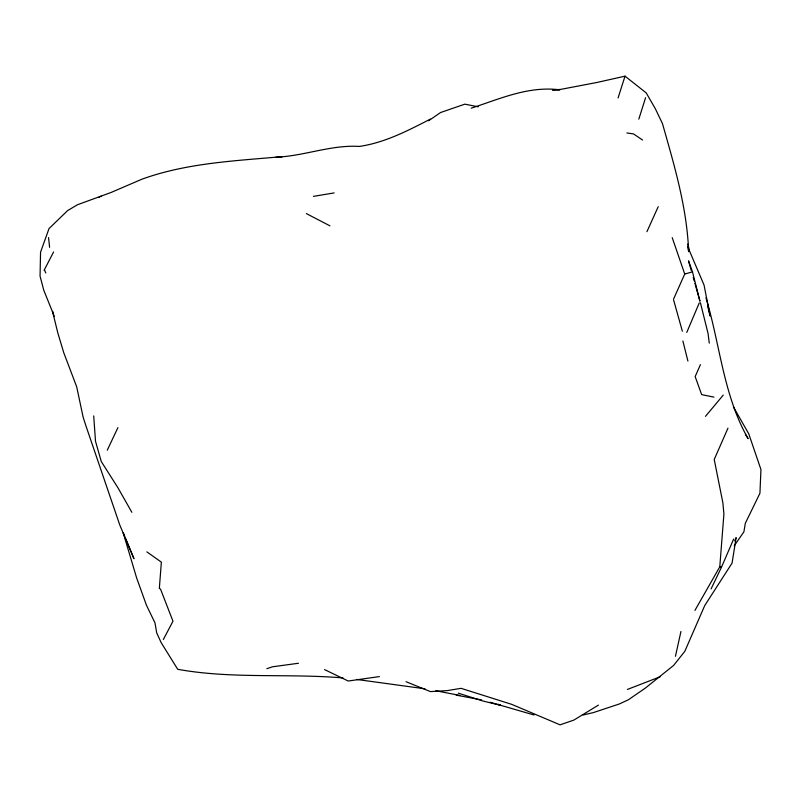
<?xml version="1.0" encoding="UTF-8"?>
<svg xmlns="http://www.w3.org/2000/svg" width="801" height="801" viewBox="0 0 801 801"><rect width="100%" height="100%" fill="white"/><g stroke="black" fill="none" stroke-linecap="round" stroke-linejoin="round"><path stroke-width="1.2" d="M694.938 610.392L719.779 566.848L723.914 514.002L722.872 502.768L714.222 459.454L727.959 428.185M675.443 656.329L680.95 631.458M645.576 97.732L638.808 119.139M687.709 246.808L688.65 251.664C687.008 207.769 674.362 165.537 662.457 123.584L655.408 108.866L646.207 92.886L625.02 76.165L618.082 97.932M686.767 332.425L699.273 302.908M711.068 588.945L721.471 567.248L733.616 539.113M700.404 364.665L695.158 376.58L701.656 394.613L713.991 397.146M673.591 299.023L684.725 274.032L672.209 237.637M734.687 540.845L736.129 537.611L732.054 563.133L704.74 605.556L684.825 651.313L673.591 665.451L645.195 688.209L628.354 699.774L619.373 703.959L593.231 712.64L583.068 715.003M646.918 231.709L658.212 206.688M107.264 450.202L117.917 427.594M44.085 270.327L53.587 251.985M163.364 639.488L172.976 621.226L160.53 589.115L159.339 588.425L161.361 562.142L146.863 551.869M734.237 545.761L743.899 531.864L745.33 523.283L759.929 493.256L760.95 469.546L748.745 433.792L733.436 406.948M705.461 416.38L723.263 395.083M428.635 120.761L440.58 112.52L464.85 104.16L478.257 106.813M598.437 705.11L573.856 720.089L560.079 724.835L511.619 704.319L461.036 688.329L447.298 690.592L430.427 691.603L406.037 681.701M99.054 197.236L101.066 196.135M430.417 119.089C407.869 130.653 384.79 142.728 359.399 146.423C330.833 144.671 304.17 156.115 275.914 157.186C230.798 161.111 185.201 163.604 142.107 179.124L110.999 192.5L77.427 204.766L67.574 210.633L49.021 228.585L40.561 252.135L40.05 276.085L43.745 290.152L54.288 316.315M660.114 676.795L627.383 689.441M266.853 668.685L272.56 666.792L298.473 663.258M471.218 108.175C500.245 98.763 528.39 85.827 559.839 89.822L552.45 89.962L560.66 89.392L596.745 82.513L625.02 76.165M684.725 274.032L692.495 271.859L699.954 301.216L694.918 283.404M313.431 196.375L334.137 192.921M379.374 676.595L348.225 681.02L324.545 669.596M275.914 157.186L281.812 157.076M342.968 677.926C287.939 673.271 232.36 679.158 177.712 669.306L161.191 642.692L156.696 632.86L154.973 622.858L146.463 605.256L136.671 578.052L123.254 533.025M435.774 690.752L459.814 695.418M425.031 688.81L356.565 679.438M626.863 132.976L633.501 133.917L642.562 140.025M456.17 695.138L481.651 699.924M719.779 566.848L721.471 567.248M534.007 714.973L489.982 702.217M458.322 693.175L483.093 701.055L500.645 705.331L498.442 704.249M306.362 213.597L329.952 225.842M745.451 434.432L748.114 438.648C723.403 395.534 720.119 344.72 705.971 297.862M131.855 512.3L117.957 487.799L101.276 461.516L95.509 441.271L93.707 415.909M44.536 270.087L45.797 272.961M123.374 533.015L124.746 536.37M125.667 538.602L133.957 558.708L119.78 524.995L85.837 425.571L83.154 417.261L76.696 386.833L63.74 352.66L57.862 333.076L52.496 311.339L53.417 313.591M692.495 271.859L688.53 260.846L691.213 270.348M693.235 277.466L694.237 281.031M673.601 299.954L682.362 331.244M687.759 244.085L689.561 251.043L704.069 285.146L710.097 316.005L707.764 306.533M682.873 340.976L687.919 361.081M700.414 302.768L708.074 333.556L709.265 343.138M48.541 237.607L49.612 247.319"/></g></svg>
